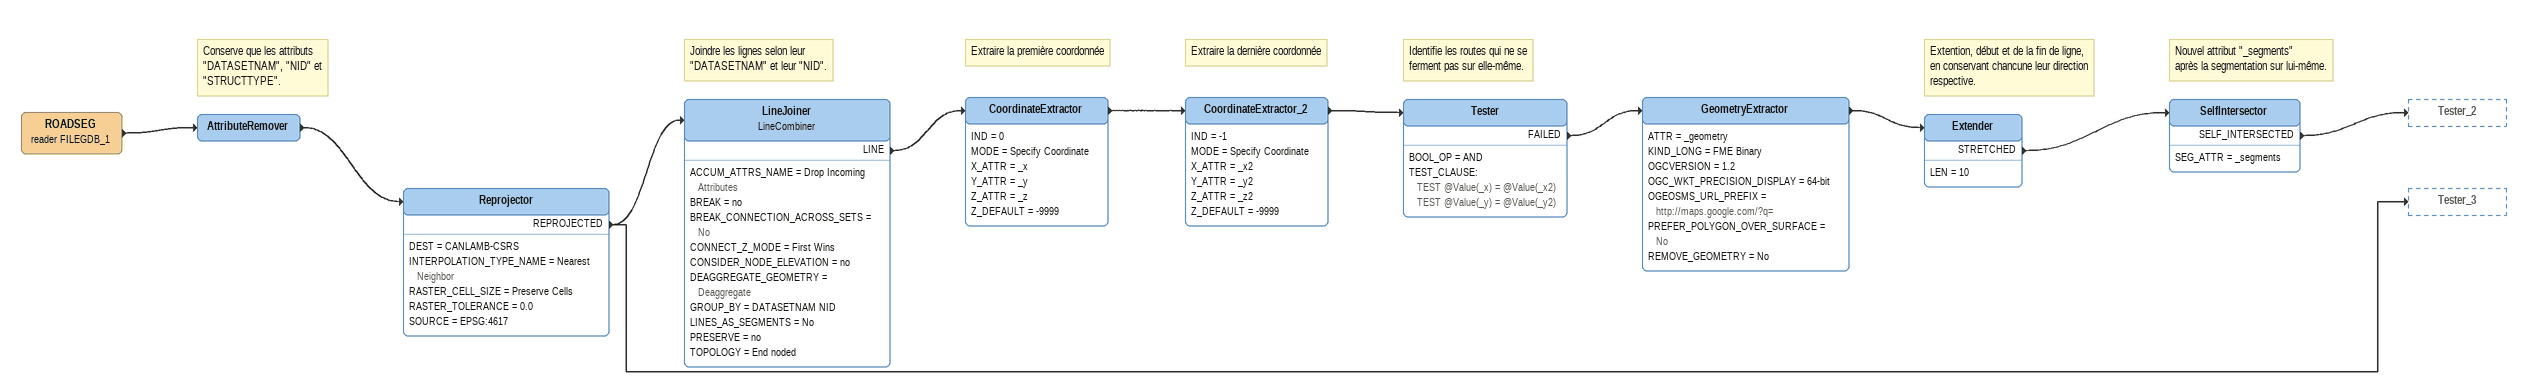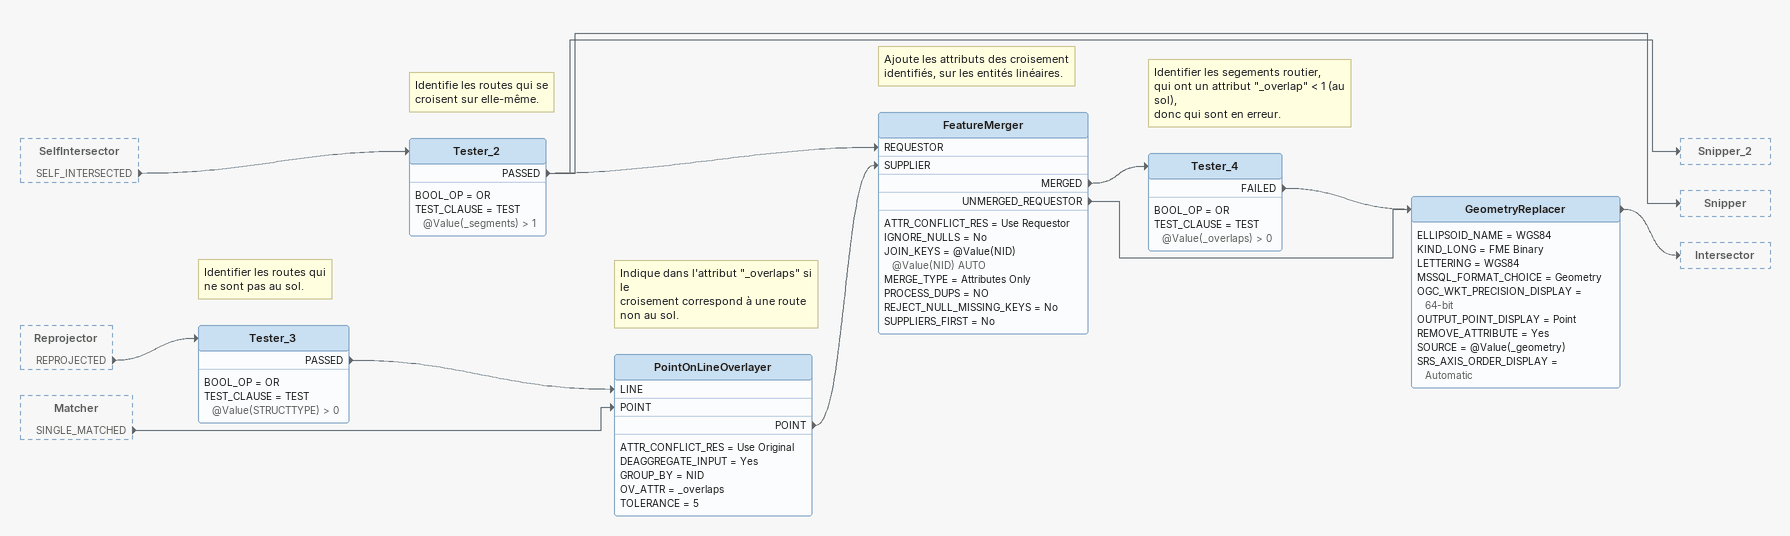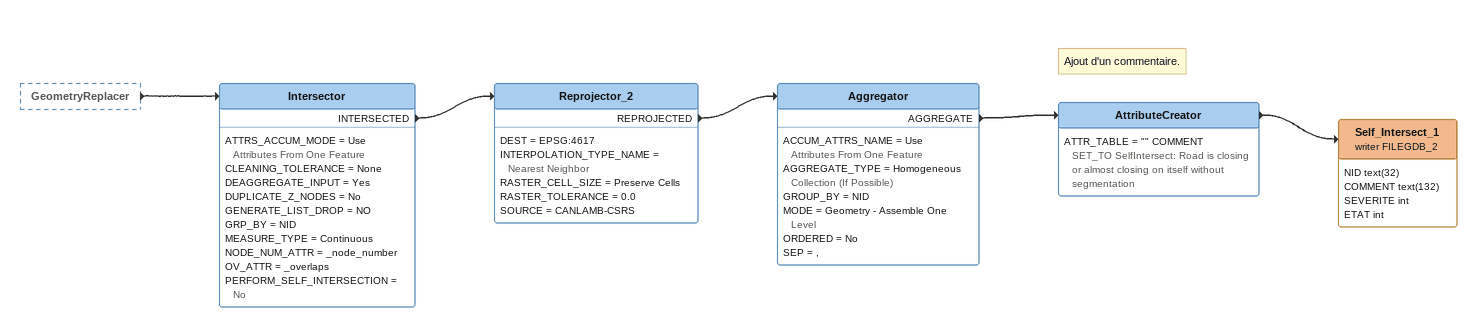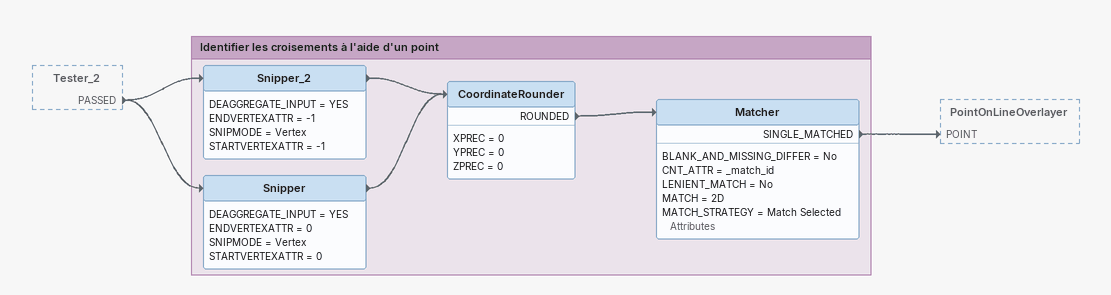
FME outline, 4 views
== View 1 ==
ROADSEG (reader FILEGDB_1)
    -> AttributeRemover
Note: Conserve que les attributs / "DATASETNAM", "NID" et / "STRUCTTYPE".
AttributeRemover
    -> Reprojector
Reprojector
    DEST = CANLAMB-CSRS
    INTERPOLATION_TYPE_NAME = Nearest Neighbor
    RASTER_CELL_SIZE = Preserve Cells
    RASTER_TOLERANCE = 0.0
    SOURCE = EPSG:4617
    REPROJECTED -> LineJoiner
    REPROJECTED -> Tester_3
Note: Joindre les lignes selon leur / "DATASETNAM" et leur "NID".
LineJoiner: LineCombiner
    ACCUM_ATTRS_NAME = Drop Incoming Attributes
    BREAK = no
    BREAK_CONNECTION_ACROSS_SETS = No
    CONNECT_Z_MODE = First Wins
    CONSIDER_NODE_ELEVATION = no
    DEAGGREGATE_GEOMETRY = Deaggregate
    GROUP_BY = DATASETNAM NID
    LINES_AS_SEGMENTS = No
    PRESERVE = no
    TOPOLOGY = End noded
    LINE -> CoordinateExtractor
Note: Extraire la première coordonnée
CoordinateExtractor
    IND = 0
    MODE = Specify Coordinate
    X_ATTR = _x
    Y_ATTR = _y
    Z_ATTR = _z
    Z_DEFAULT = -9999
    -> CoordinateExtractor_2
Note: Extraire la dernière coordonnée
CoordinateExtractor_2
    IND = -1
    MODE = Specify Coordinate
    X_ATTR = _x2
    Y_ATTR = _y2
    Z_ATTR = _z2
    Z_DEFAULT = -9999
    -> Tester
Note: Identifie les routes qui ne se / ferment pas sur elle-même.
Tester
    BOOL_OP = AND
    TEST_CLAUSE:
      TEST @Value(_x) = @Value(_x2)
      TEST @Value(_y) = @Value(_y2)
    FAILED -> GeometryExtractor
GeometryExtractor
    ATTR = _geometry
    KIND_LONG = FME Binary
    OGCVERSION = 1.2
    OGC_WKT_PRECISION_DISPLAY = 64-bit
    OGEOSMS_URL_PREFIX = http://maps.google.com/?q=
    PREFER_POLYGON_OVER_SURFACE = No
    REMOVE_GEOMETRY = No
    -> Extender
Note: Extention, début et de la fin de ligne, / en conservant chancune leur direction / respective.
Extender
    LEN = 10
    STRETCHED -> SelfIntersector
Note: Nouvel attribut "_segments" / après la segmentation sur lui-même.
SelfIntersector
    SEG_ATTR = _segments
    SELF_INTERSECTED -> Tester_2

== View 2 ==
SelfIntersector [outside]
    SELF_INTERSECTED -> Tester_2
Reprojector [outside]
    REPROJECTED -> Tester_3
Matcher [outside]
    SINGLE_MATCHED -> PointOnLineOverlayer [POINT]
Note: Identifie les routes qui se / croisent sur elle-même.
Tester_2
    BOOL_OP = OR
    TEST_CLAUSE = TEST @Value(_segments) > 1
    PASSED -> Snipper_2
    PASSED -> Snipper
    PASSED -> FeatureMerger [REQUESTOR]
Note: Identifier les routes qui / ne sont pas au sol.
Tester_3
    BOOL_OP = OR
    TEST_CLAUSE = TEST @Value(STRUCTTYPE) > 0
    PASSED -> PointOnLineOverlayer [LINE]
Note: Indique dans l'attribut "_overlaps" si le / croisement correspond à une route non au sol.
PointOnLineOverlayer
    ATTR_CONFLICT_RES = Use Original
    DEAGGREGATE_INPUT = Yes
    GROUP_BY = NID
    OV_ATTR = _overlaps
    TOLERANCE = 5
    POINT -> FeatureMerger [SUPPLIER]
Note: Ajoute les attributs des croisement / identifiés, sur les entités linéaires.
FeatureMerger
    ATTR_CONFLICT_RES = Use Requestor
    IGNORE_NULLS = No
    JOIN_KEYS = @Value(NID) @Value(NID) AUTO
    MERGE_TYPE = Attributes Only
    PROCESS_DUPS = NO
    REJECT_NULL_MISSING_KEYS = No
    SUPPLIERS_FIRST = No
    MERGED -> Tester_4
    UNMERGED_REQUESTOR -> GeometryReplacer
Note: Identifier les segements routier, / qui ont un attribut "_overlap" < 1 (au sol), / donc qui sont en erreur.
Tester_4
    BOOL_OP = OR
    TEST_CLAUSE = TEST @Value(_overlaps) > 0
    FAILED -> GeometryReplacer
GeometryReplacer
    ELLIPSOID_NAME = WGS84
    KIND_LONG = FME Binary
    LETTERING = WGS84
    MSSQL_FORMAT_CHOICE = Geometry
    OGC_WKT_PRECISION_DISPLAY = 64-bit
    OUTPUT_POINT_DISPLAY = Point
    REMOVE_ATTRIBUTE = Yes
    SOURCE = @Value(_geometry)
    SRS_AXIS_ORDER_DISPLAY = Automatic
    -> Intersector

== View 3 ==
GeometryReplacer [outside]
    -> Intersector
Intersector
    ATTRS_ACCUM_MODE = Use Attributes From One Feature
    CLEANING_TOLERANCE = None
    DEAGGREGATE_INPUT = Yes
    DUPLICATE_Z_NODES = No
    GENERATE_LIST_DROP = NO
    GRP_BY = NID
    MEASURE_TYPE = Continuous
    NODE_NUM_ATTR = _node_number
    OV_ATTR = _overlaps
    PERFORM_SELF_INTERSECTION = No
    INTERSECTED -> Reprojector_2
Reprojector_2
    DEST = EPSG:4617
    INTERPOLATION_TYPE_NAME = Nearest Neighbor
    RASTER_CELL_SIZE = Preserve Cells
    RASTER_TOLERANCE = 0.0
    SOURCE = CANLAMB-CSRS
    REPROJECTED -> Aggregator
Aggregator
    ACCUM_ATTRS_NAME = Use Attributes From One Feature
    AGGREGATE_TYPE = Homogeneous Collection (If Possible)
    GROUP_BY = NID
    MODE = Geometry - Assemble One Level
    ORDERED = No
    SEP = ,
    AGGREGATE -> AttributeCreator
Note: Ajout d'un commentaire.
AttributeCreator
    ATTR_TABLE = "" COMMENT SET_TO SelfIntersect: Road is closing or almost closing on itself without segmentation
    -> Self_Intersect_1 (writer FILEGDB_2)
Self_Intersect_1 (writer FILEGDB_2)
    attributes: NID text(32), COMMENT text(132), SEVERITE int, ETAT int

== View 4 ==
Tester_2 [outside]
    PASSED -> Snipper_2
    PASSED -> Snipper

Bookmark: Identifier les croisements à l'aide d'un point
Snipper_2
    DEAGGREGATE_INPUT = YES
    ENDVERTEXATTR = -1
    SNIPMODE = Vertex
    STARTVERTEXATTR = -1
    -> CoordinateRounder
Snipper
    DEAGGREGATE_INPUT = YES
    ENDVERTEXATTR = 0
    SNIPMODE = Vertex
    STARTVERTEXATTR = 0
    -> CoordinateRounder
CoordinateRounder
    XPREC = 0
    YPREC = 0
    ZPREC = 0
    ROUNDED -> Matcher
Matcher
    BLANK_AND_MISSING_DIFFER = No
    CNT_ATTR = _match_id
    LENIENT_MATCH = No
    MATCH = 2D
    MATCH_STRATEGY = Match Selected Attributes
    SINGLE_MATCHED -> PointOnLineOverlayer [POINT]
